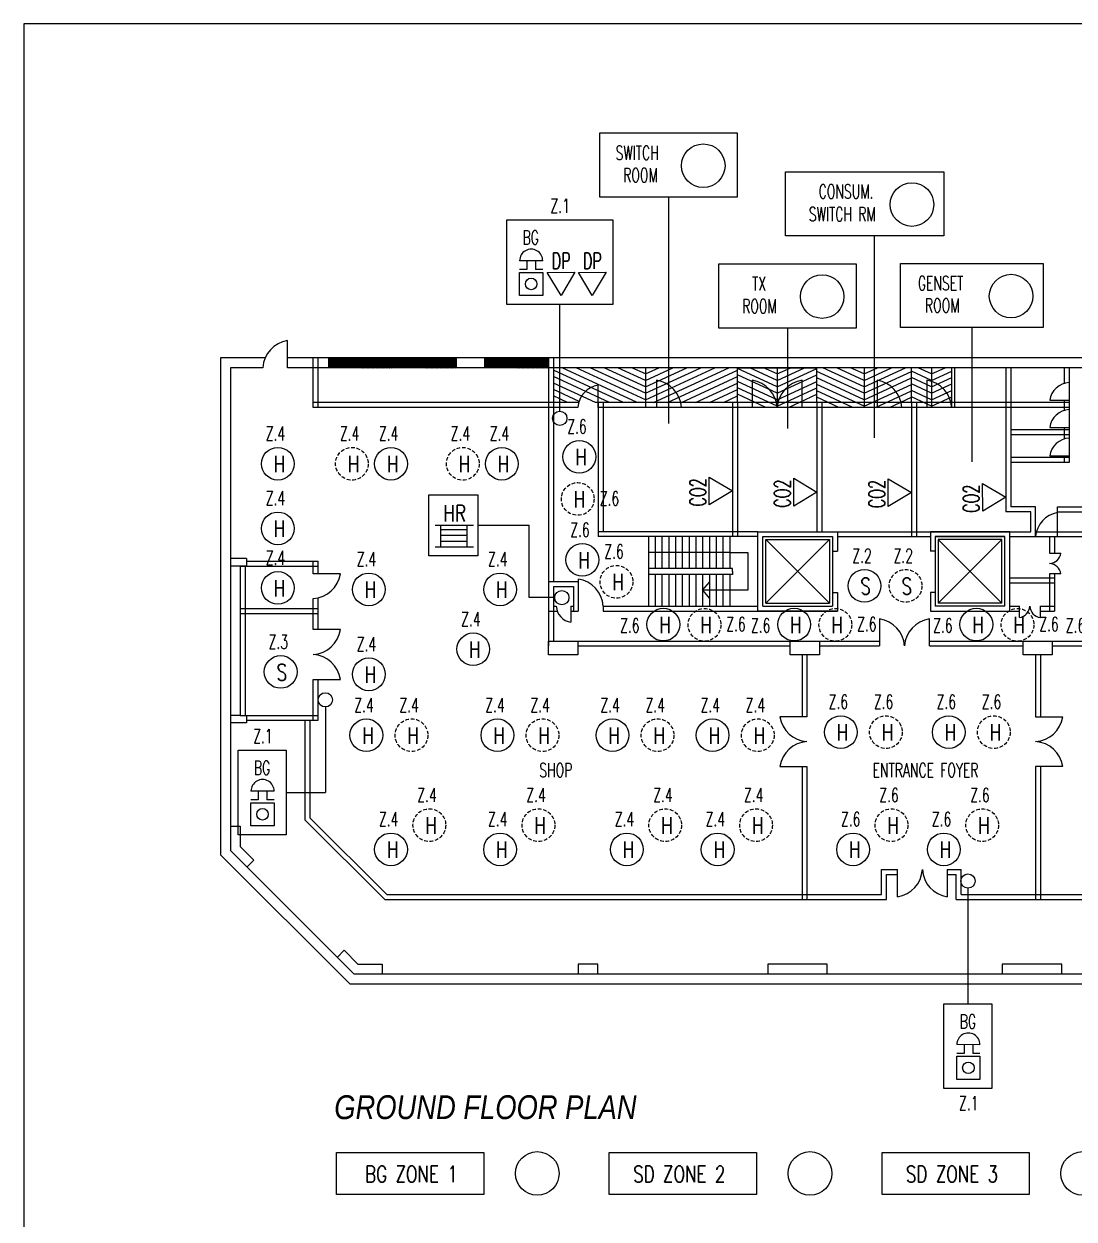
# Model space of a CAD drawing. Extents: x -212 to 1123, y -167 to 326.
# Drawn here: x 278.1 to 422.5, y 74 to 238.3 of the extents above; entities that cross this region are included whole.
import ezdxf

# ---------------------------------------------------------------- set-up
doc = ezdxf.new("R2010")
doc.units = 0
doc.linetypes.add('XREF-220102$0$DASHED', pattern=[0.75, 0.5, -0.25])
doc.layers.get('0').update_dxf_attribs({"linetype": 'CONTINUOUS'})
for name, color, linetype in [('BUILD', 8, 'CONTINUOUS'), ('FAPOINT', 1, 'CONTINUOUS'), ('FF_GRID_LINE', 8, 'CONTINUOUS'), ('MIMIC_SIZE', 7, 'CONTINUOUS'), ('TEXT', 8, 'CONTINUOUS')]:
    doc.layers.add(name, color=color, linetype=linetype)
doc.styles.add('ARIAL_NARROW_ITALIC', font='ARIALNI.TTF')
doc.styles.add('BADAI', font='romans.shx', dxfattribs={"width": 0.65})
doc.styles.add('PLOT02__REVB$0$NARROW', font='SIMPLEX', dxfattribs={"width": 0.75})

# ---------------------------------------------------------------- blocks, each defined once
blk = doc.blocks.new('D-433-1_MIMIC_SIZE_900_X_1')
at = {"layer": 'MIMIC_SIZE'}
blk.add_lwpolyline([(23.62, 73.07), (848.62, 73.07), (848.62, 458.07), (23.62, 458.07)], close=True, dxfattribs=at)

msp = doc.modelspace()

# ---------------------------------------------------------------- linework, layer by layer
at = {"color": 1}
for p, q in [((349.462, 205.75, 16734.629), (346.281, 205.753, 16734.629)), ((347.275, 205.752, 16734.629), (347.274, 204.559, 16734.629)), ((348.468, 205.751, 16734.629), (348.467, 204.558, 16734.629)), ((346.276, 200.981, 16734.629), (346.279, 204.162, 16734.629)), ((347.274, 204.559, 16734.629), (346.279, 204.56, 16734.629)), ((346.279, 204.162, 16734.629), (349.46, 204.159, 16734.629)), ((349.461, 204.557, 16734.629), (348.467, 204.558, 16734.629)), ((349.46, 204.159, 16734.629), (349.457, 200.978, 16734.629)), ((350.073, 204.157, 16734.629), (353.891, 204.168, 16734.629)), ((351.978, 200.981, 16734.629), (350.073, 204.157, 16734.629)), ((353.891, 204.168, 16734.629), (351.978, 200.981, 16734.629)), ((354.366, 204.157, 16734.629), (358.184, 204.168, 16734.629)), ((356.272, 200.981, 16734.629), (354.366, 204.157, 16734.629)), ((358.184, 204.168, 16734.629), (356.272, 200.981, 16734.629)), ((372.363, 172.2), (372.353, 176.018)), ((372.353, 176.018), (375.54, 174.106)), ((383.981, 172.028), (383.971, 175.845)), ((383.971, 175.845), (387.157, 173.933)), ((396.966, 171.963), (396.955, 175.781)), ((396.955, 175.781), (400.142, 173.869)), ((409.95, 171.331), (409.94, 175.148)), ((409.94, 175.148), (413.126, 173.236)), ((375.54, 174.106), (372.363, 172.2)), ((387.157, 173.933), (383.981, 172.028)), ((400.142, 173.869), (396.966, 171.963)), ((413.126, 173.236), (409.95, 171.331)), ((310.34, 131.631), (309.345, 131.632)), ((312.529, 132.822), (309.347, 132.825)), ((310.341, 132.824), (310.34, 131.631)), ((311.534, 132.823), (311.533, 131.63)), ((312.527, 131.629), (311.533, 131.63)), ((309.342, 128.053), (309.345, 131.234)), ((309.345, 131.234), (312.527, 131.231)), ((312.527, 131.231), (312.524, 128.049)), ((409.568, 97.956, 16734.629), (406.387, 97.959, 16734.629)), ((407.381, 97.958, 16734.629), (407.38, 96.765, 16734.629)), ((408.574, 97.957, 16734.629), (408.573, 96.764, 16734.629)), ((406.382, 93.187, 16734.629), (406.385, 96.368, 16734.629)), ((407.38, 96.765, 16734.629), (406.385, 96.766, 16734.629)), ((406.385, 96.368, 16734.629), (409.567, 96.365, 16734.629)), ((409.567, 96.763, 16734.629), (408.573, 96.764, 16734.629)), ((409.567, 96.365, 16734.629), (409.563, 93.184, 16734.629))]:
    msp.add_line(p, q, dxfattribs=at)
for points in [[(344.521, 211.382), (359.082, 211.382), (359.082, 199.741), (344.521, 199.741)], [(333.796, 173.587), (340.544, 173.587), (340.544, 165.185), (333.796, 165.185)], [(307.587, 138.454), (314.178, 138.454), (314.178, 126.813), (307.587, 126.813)], [(404.627, 103.588), (411.218, 103.588), (411.218, 91.947), (404.627, 91.947)]]:
    msp.add_lwpolyline(points, close=True, dxfattribs=at)
at = {"color": 7, "linetype": 'BYBLOCK'}
for points in [[(321.12, 83.144), (341.37, 83.144), (341.37, 77.358), (321.12, 77.358)], [(358.614, 83.144), (378.864, 83.144), (378.864, 77.358), (358.614, 77.358)], [(396.109, 83.144), (416.358, 83.144), (416.358, 77.358), (396.109, 77.358)]]:
    msp.add_lwpolyline(points, close=True, dxfattribs=at)
at = {"color": 1, "linetype": 'BYBLOCK'}
for centre, radius in [((371.524, 218.824), 3), ((400.216, 213.485), 3), ((387.876, 200.824), 3), ((413.854, 200.891), 3), ((351.801, 184.08), 0.982), ((354.491, 178.797, 7592.521), 2.25), ((313.043, 177.84), 2.25), ((328.597, 177.84), 2.25), ((343.835, 177.84), 2.25), ((313.043, 168.952), 2.25), ((354.9, 164.62, 7592.521), 2.25), ((313.043, 160.767), 2.25), ((325.557, 160.566), 2.25), ((343.599, 160.566), 2.25), ((393.688, 161.045), 2.25), ((352.089, 159.428), 0.982), ((366.037, 155.723, 7592.521), 2.25), ((384.029, 155.723, 7592.521), 2.25), ((409.073, 155.723, 7592.521), 2.25), ((339.906, 152.333, -7592.521), 2.25), ((313.432, 149.211, -7592.521), 2.25), ((325.557, 148.887), 2.25), ((319.577, 145.376), 0.982), ((390.437, 140.94, -7592.521), 2.25), ((405.276, 140.94, -7592.521), 2.25), ((325.212, 140.507), 2.25), ((343.226, 140.507), 2.25), ((359.049, 140.507), 2.25), ((372.817, 140.507), 2.25), ((328.597, 124.813), 2.25), ((343.59, 124.813), 2.25), ((361.03, 124.813), 2.25), ((373.513, 124.813), 2.25), ((392.127, 124.813), 2.25), ((404.611, 124.813), 2.25), ((407.923, 120.454), 0.982), ((348.706, 80.251), 3), ((386.2, 80.251), 3), ((423.695, 80.251), 3)]:
    msp.add_circle(centre, radius, dxfattribs=at)
at = {"color": 1}
for centre in [(347.868, 202.57, 16734.629), (310.935, 129.642), (407.974, 94.776, 16734.629)]:
    msp.add_circle(centre, 0.795, dxfattribs=at)
at = {"color": 1, "linetype": 'XREF-220102$0$DASHED'}
for centre in [(323.226, 177.84), (338.464, 177.84), (354.268, 172.998), (359.59, 161.608), (399.35, 161.045), (371.699, 155.695, -7592.521), (389.69, 155.695, -7592.521), (414.735, 155.695, -7592.521), (396.641, 140.94, -7592.521), (411.48, 140.94, -7592.521), (331.416, 140.507), (349.43, 140.507), (365.253, 140.507), (379.021, 140.507), (333.871, 128.138), (348.864, 128.138), (366.304, 128.138), (378.787, 128.138), (397.402, 128.138), (409.885, 128.138)]:
    msp.add_circle(centre, 2.25, dxfattribs=at)
at = {"color": 1}
for centre in [(347.871, 205.752, 16734.629), (310.938, 132.823), (407.978, 97.957, 16734.629)]:
    msp.add_arc(centre, 1.591, 359.93967, 179.93967, dxfattribs=at)
at = {"layer": 'FAPOINT', "color": 1, "linetype": 'BYBLOCK'}
for p, q in [((334.664, 169.39), (339.922, 169.39)), ((335.446, 166.42), (335.446, 169.39)), ((339.072, 166.42), (339.072, 169.39)), ((335.446, 168.781), (339.072, 168.781)), ((335.446, 168.015), (339.072, 168.015)), ((334.664, 166.42), (339.922, 166.42)), ((335.446, 167.186), (339.072, 167.186))]:
    msp.add_line(p, q, dxfattribs=at)
at = {"layer": 'FF_GRID_LINE', "color": 1}
for p, q in [((349.457, 200.978, 16734.629), (346.276, 200.981, 16734.629)), ((312.524, 128.049), (309.342, 128.053)), ((409.563, 93.184, 16734.629), (406.382, 93.187, 16734.629))]:
    msp.add_line(p, q, dxfattribs=at)
at = {"layer": 'MIMIC_SIZE', "color": 1}
for p, q in [((366.764, 214.502), (366.764, 183.386)), ((395.021, 209.163), (395.021, 181.421)), ((351.801, 185.062), (351.801, 199.741)), ((383.116, 196.502), (383.116, 182.67)), ((408.454, 196.569), (408.454, 178.1)), ((340.544, 169.386, -16734.629), (347.599, 169.386)), ((347.599, 159.428), (347.599, 169.386)), ((351.107, 159.428), (347.599, 159.428)), ((319.577, 144.394), (319.577, 132.633, -16734.629)), ((314.178, 132.633, -16734.629), (319.577, 132.633, -16734.629)), ((407.923, 119.472), (407.923, 103.588))]:
    msp.add_line(p, q, dxfattribs=at)
at = {"layer": 'MIMIC_SIZE'}
for p, q in [((314.378, 191.051), (314.378, 194.785)), ((311.292, 192.418), (305.15, 192.418)), ((305.15, 192.418), (305.15, 124.078)), ((438.874, 192.418), (314.378, 192.418)), ((317.912, 185.584), (317.912, 192.418)), ((318.595, 185.584), (318.595, 192.418)), ((319.996, 192.418), (319.996, 191.051)), ((319.996, 192.418), (328.781, 192.418)), ((322.559, 191.051), (319.996, 192.372)), ((322.731, 191.051), (320.079, 192.418)), ((322.904, 191.051), (320.252, 192.418)), ((323.076, 191.051), (320.425, 192.418)), ((323.249, 191.051), (320.597, 192.418)), ((323.421, 191.051), (320.77, 192.418)), ((323.594, 191.051), (320.942, 192.418)), ((323.767, 191.051), (321.115, 192.418)), ((323.939, 191.051), (321.287, 192.418)), ((324.112, 191.051), (321.46, 192.418)), ((324.284, 191.051), (321.632, 192.418)), ((324.388, 191.086), (321.805, 192.418)), ((324.388, 191.175), (321.978, 192.418)), ((324.388, 191.264), (322.15, 192.418)), ((324.388, 191.353), (322.323, 192.418)), ((324.388, 191.442), (322.495, 192.418)), ((324.388, 191.531), (322.668, 192.418)), ((324.388, 191.62), (322.84, 192.418)), ((324.388, 191.709), (323.013, 192.418)), ((324.388, 191.798), (323.185, 192.418)), ((324.388, 191.886), (323.358, 192.418)), ((324.388, 191.975), (323.53, 192.418)), ((324.388, 192.064), (323.703, 192.418)), ((324.388, 192.153), (323.876, 192.418)), ((324.388, 192.242), (324.048, 192.418)), ((324.388, 192.418), (324.388, 191.051)), ((324.388, 192.418), (324.388, 191.051)), ((324.388, 192.242), (324.729, 192.418)), ((324.388, 192.153), (324.901, 192.418)), ((324.388, 192.064), (325.074, 192.418)), ((324.388, 191.975), (325.246, 192.418)), ((324.388, 191.886), (325.419, 192.418)), ((324.388, 191.798), (325.592, 192.418)), ((324.388, 191.709), (325.764, 192.418)), ((324.388, 191.62), (325.937, 192.418)), ((324.388, 191.531), (326.109, 192.418)), ((324.388, 191.442), (326.282, 192.418)), ((324.388, 191.353), (326.454, 192.418)), ((324.388, 191.264), (326.627, 192.418)), ((324.388, 191.175), (326.799, 192.418)), ((324.388, 191.086), (326.972, 192.418)), ((324.493, 191.051), (327.144, 192.418)), ((324.665, 191.051), (327.317, 192.418)), ((324.838, 191.051), (327.49, 192.418)), ((325.01, 191.051), (327.662, 192.418)), ((325.183, 191.051), (327.835, 192.418)), ((325.355, 191.051), (328.007, 192.418)), ((325.528, 191.051), (328.18, 192.418)), ((325.7, 191.051), (328.352, 192.418)), ((325.873, 191.051), (328.525, 192.418)), ((326.046, 191.051), (328.697, 192.418)), ((326.218, 191.051), (328.781, 192.372)), ((328.781, 192.418), (328.781, 191.051)), ((328.781, 192.418), (337.566, 192.418)), ((328.781, 192.418), (328.781, 191.051)), ((331.344, 191.051), (328.781, 192.372)), ((331.516, 191.051), (328.865, 192.418)), ((331.689, 191.051), (329.037, 192.418)), ((331.862, 191.051), (329.21, 192.418)), ((332.034, 191.051), (329.382, 192.418)), ((332.207, 191.051), (329.555, 192.418)), ((332.379, 191.051), (329.727, 192.418)), ((332.552, 191.051), (329.9, 192.418)), ((332.724, 191.051), (330.072, 192.418)), ((332.897, 191.051), (330.245, 192.418)), ((333.069, 191.051), (330.418, 192.418)), ((333.174, 191.086), (330.59, 192.418)), ((333.174, 191.175), (330.763, 192.418)), ((333.174, 191.264), (330.935, 192.418)), ((333.174, 191.353), (331.108, 192.418)), ((333.174, 191.442), (331.28, 192.418)), ((333.174, 191.531), (331.453, 192.418)), ((333.174, 191.62), (331.625, 192.418)), ((333.174, 191.709), (331.798, 192.418)), ((333.174, 191.798), (331.97, 192.418)), ((333.174, 191.886), (332.143, 192.418)), ((333.174, 191.975), (332.316, 192.418)), ((333.174, 192.064), (332.488, 192.418)), ((333.174, 192.153), (332.661, 192.418)), ((333.174, 192.242), (332.833, 192.418)), ((333.174, 192.418), (333.174, 191.051)), ((333.174, 192.418), (333.174, 191.051)), ((333.174, 192.242), (333.514, 192.418)), ((333.174, 192.153), (333.686, 192.418)), ((333.174, 192.064), (333.859, 192.418)), ((333.174, 191.975), (334.032, 192.418)), ((333.174, 191.886), (334.204, 192.418)), ((333.174, 191.798), (334.377, 192.418)), ((333.174, 191.709), (334.549, 192.418)), ((333.174, 191.62), (334.722, 192.418)), ((333.174, 191.531), (334.894, 192.418)), ((333.174, 191.442), (335.067, 192.418)), ((333.174, 191.353), (335.239, 192.418)), ((333.174, 191.264), (335.412, 192.418)), ((333.174, 191.175), (335.584, 192.418)), ((333.174, 191.086), (335.757, 192.418)), ((333.278, 191.051), (335.93, 192.418)), ((333.45, 191.051), (336.102, 192.418)), ((333.623, 191.051), (336.275, 192.418)), ((333.795, 191.051), (336.447, 192.418)), ((333.968, 191.051), (336.62, 192.418)), ((334.14, 191.051), (336.792, 192.418)), ((334.313, 191.051), (336.965, 192.418)), ((334.486, 191.051), (337.137, 192.418)), ((334.658, 191.051), (337.31, 192.418)), ((334.831, 191.051), (337.482, 192.418)), ((335.003, 191.051), (337.566, 192.372)), ((337.566, 192.418), (337.566, 191.051)), ((341.469, 192.418), (341.469, 191.051)), ((341.469, 192.418), (350.254, 192.418)), ((344.032, 191.051), (341.469, 192.372)), ((344.204, 191.051), (341.552, 192.418)), ((344.377, 191.051), (341.725, 192.418)), ((344.549, 191.051), (341.898, 192.418)), ((344.722, 191.051), (342.07, 192.418)), ((344.894, 191.051), (342.243, 192.418)), ((345.067, 191.051), (342.415, 192.418)), ((345.24, 191.051), (342.588, 192.418)), ((345.412, 191.051), (342.76, 192.418)), ((345.585, 191.051), (342.933, 192.418)), ((345.757, 191.051), (343.105, 192.418)), ((345.861, 191.086), (343.278, 192.418)), ((345.861, 191.175), (343.45, 192.418)), ((345.861, 191.264), (343.623, 192.418)), ((345.861, 191.353), (343.796, 192.418)), ((345.861, 191.442), (343.968, 192.418)), ((345.861, 191.531), (344.141, 192.418)), ((345.861, 191.62), (344.313, 192.418)), ((345.861, 191.709), (344.486, 192.418)), ((345.861, 191.798), (344.658, 192.418)), ((345.861, 191.886), (344.831, 192.418)), ((345.861, 191.975), (345.003, 192.418)), ((345.861, 192.064), (345.176, 192.418)), ((345.861, 192.153), (345.348, 192.418)), ((345.861, 192.242), (345.521, 192.418)), ((345.861, 192.418), (345.861, 191.051)), ((345.861, 192.418), (345.861, 191.051)), ((345.861, 192.242), (346.202, 192.418)), ((345.861, 192.153), (346.374, 192.418)), ((345.861, 192.064), (346.547, 192.418)), ((345.861, 191.975), (346.719, 192.418)), ((345.861, 191.886), (346.892, 192.418)), ((345.861, 191.798), (347.064, 192.418)), ((345.861, 191.709), (347.237, 192.418)), ((345.861, 191.62), (347.41, 192.418)), ((345.861, 191.531), (347.582, 192.418)), ((345.861, 191.442), (347.755, 192.418)), ((345.861, 191.353), (347.927, 192.418)), ((345.861, 191.264), (348.1, 192.418)), ((345.861, 191.175), (348.272, 192.418)), ((345.861, 191.086), (348.445, 192.418)), ((345.966, 191.051), (348.617, 192.418)), ((346.138, 191.051), (348.79, 192.418)), ((346.311, 191.051), (348.962, 192.418)), ((346.483, 191.051), (349.135, 192.418)), ((346.656, 191.051), (349.308, 192.418)), ((346.828, 191.051), (349.48, 192.418)), ((347.001, 191.051), (349.653, 192.418)), ((347.173, 191.051), (349.825, 192.418)), ((347.346, 191.051), (349.998, 192.418)), ((347.518, 191.051), (350.17, 192.418)), ((347.691, 191.051), (350.254, 192.372)), ((350.254, 192.418), (350.254, 152.781)), ((350.254, 192.418), (350.254, 191.051)), ((350.937, 192.418), (350.937, 161.665)), ((310.961, 191.051), (306.517, 191.051)), ((306.517, 191.051), (306.517, 124.644)), ((438.874, 191.051), (314.378, 191.051)), ((322.386, 191.051), (319.996, 192.283)), ((322.214, 191.051), (319.996, 192.194)), ((322.041, 191.051), (319.996, 192.105)), ((321.869, 191.051), (319.996, 192.016)), ((321.696, 191.051), (319.996, 191.927)), ((321.523, 191.051), (319.996, 191.838)), ((321.351, 191.051), (319.996, 191.749)), ((321.178, 191.051), (319.996, 191.66)), ((321.006, 191.051), (319.996, 191.571)), ((320.833, 191.051), (319.996, 191.482)), ((320.661, 191.051), (319.996, 191.394)), ((320.488, 191.051), (319.996, 191.305)), ((320.316, 191.051), (319.996, 191.216)), ((320.143, 191.051), (319.996, 191.127)), ((326.391, 191.051), (328.781, 192.283)), ((326.563, 191.051), (328.781, 192.194)), ((326.736, 191.051), (328.781, 192.105)), ((326.908, 191.051), (328.781, 192.016)), ((327.081, 191.051), (328.781, 191.927)), ((327.253, 191.051), (328.781, 191.838)), ((327.426, 191.051), (328.781, 191.749)), ((327.598, 191.051), (328.781, 191.66)), ((327.771, 191.051), (328.781, 191.571)), ((327.944, 191.051), (328.781, 191.482)), ((328.116, 191.051), (328.781, 191.394)), ((328.289, 191.051), (328.781, 191.305)), ((328.461, 191.051), (328.781, 191.216)), ((328.634, 191.051), (328.781, 191.127)), ((331.171, 191.051), (328.781, 192.283)), ((330.999, 191.051), (328.781, 192.194)), ((330.826, 191.051), (328.781, 192.105)), ((330.654, 191.051), (328.781, 192.016)), ((330.481, 191.051), (328.781, 191.927)), ((330.309, 191.051), (328.781, 191.838)), ((330.136, 191.051), (328.781, 191.749)), ((329.964, 191.051), (328.781, 191.66)), ((329.791, 191.051), (328.781, 191.571)), ((329.618, 191.051), (328.781, 191.482)), ((329.446, 191.051), (328.781, 191.394)), ((329.273, 191.051), (328.781, 191.305)), ((329.101, 191.051), (328.781, 191.216)), ((328.928, 191.051), (328.781, 191.127)), ((335.176, 191.051), (337.566, 192.283)), ((335.348, 191.051), (337.566, 192.194)), ((335.521, 191.051), (337.566, 192.105)), ((335.693, 191.051), (337.566, 192.016)), ((335.866, 191.051), (337.566, 191.927)), ((336.039, 191.051), (337.566, 191.838)), ((336.211, 191.051), (337.566, 191.749)), ((336.384, 191.051), (337.566, 191.66)), ((336.556, 191.051), (337.566, 191.571)), ((336.729, 191.051), (337.566, 191.482)), ((336.901, 191.051), (337.566, 191.394)), ((337.074, 191.051), (337.566, 191.305)), ((337.246, 191.051), (337.566, 191.216)), ((337.419, 191.051), (337.566, 191.127)), ((343.859, 191.051), (341.469, 192.283)), ((343.687, 191.051), (341.469, 192.194)), ((343.514, 191.051), (341.469, 192.105)), ((343.341, 191.051), (341.469, 192.016)), ((343.169, 191.051), (341.469, 191.927)), ((342.996, 191.051), (341.469, 191.838)), ((342.824, 191.051), (341.469, 191.749)), ((342.651, 191.051), (341.469, 191.66)), ((342.479, 191.051), (341.469, 191.571)), ((342.306, 191.051), (341.469, 191.482)), ((342.134, 191.051), (341.469, 191.394)), ((341.961, 191.051), (341.469, 191.305)), ((341.789, 191.051), (341.469, 191.216)), ((341.616, 191.051), (341.469, 191.127)), ((347.864, 191.051), (350.254, 192.283)), ((348.036, 191.051), (350.254, 192.194)), ((348.209, 191.051), (350.254, 192.105)), ((348.381, 191.051), (350.254, 192.016)), ((348.554, 191.051), (350.254, 191.927)), ((348.726, 191.051), (350.254, 191.838)), ((348.899, 191.051), (350.254, 191.749)), ((349.071, 191.051), (350.254, 191.66)), ((349.244, 191.051), (350.254, 191.571)), ((349.416, 191.051), (350.254, 191.482)), ((349.589, 191.051), (350.254, 191.394)), ((349.762, 191.051), (350.254, 191.305)), ((349.934, 191.051), (350.254, 191.216)), ((350.107, 191.051), (350.254, 191.127)), ((376.223, 191.051), (350.937, 191.051)), ((360.543, 186.267), (350.937, 190.714)), ((362.462, 186.267), (352.128, 191.051)), ((363.58, 186.638), (354.047, 191.051)), ((363.58, 187.526), (355.966, 191.051)), ((363.58, 188.415), (357.885, 191.051)), ((363.58, 189.303), (359.804, 191.051)), ((363.58, 190.191), (361.723, 191.051)), ((363.58, 191.051), (363.58, 185.584)), ((363.58, 190.191), (365.437, 191.051)), ((363.58, 189.303), (367.356, 191.051)), ((363.58, 188.415), (369.275, 191.051)), ((363.58, 187.526), (371.194, 191.051)), ((363.58, 186.638), (373.113, 191.051)), ((364.698, 186.267), (375.032, 191.051)), ((366.617, 186.267), (376.223, 190.714)), ((376.223, 186.267), (376.223, 191.051)), ((376.223, 191.051), (387.157, 191.051)), ((381.69, 188.415), (376.223, 190.945)), ((381.69, 189.303), (377.914, 191.051)), ((381.69, 190.191), (379.833, 191.051)), ((381.69, 191.051), (381.69, 185.584)), ((381.69, 190.191), (383.547, 191.051)), ((381.69, 189.303), (385.466, 191.051)), ((381.69, 188.415), (387.157, 190.945)), ((387.157, 186.267), (387.157, 191.051)), ((400.142, 191.051), (387.157, 191.051)), ((393.65, 188.415), (387.955, 191.051)), ((393.65, 189.303), (389.874, 191.051)), ((393.65, 190.191), (391.793, 191.051)), ((393.65, 191.051), (393.65, 185.584)), ((393.65, 190.191), (395.506, 191.051)), ((393.65, 189.303), (397.425, 191.051)), ((393.65, 188.415), (399.344, 191.051)), ((400.142, 186.267), (400.142, 191.051)), ((405.688, 191.051), (400.142, 191.051)), ((402.915, 190.191), (401.058, 191.051)), ((402.915, 191.051), (402.915, 185.584)), ((402.915, 190.191), (404.772, 191.051)), ((405.688, 185.584), (405.688, 191.051)), ((406.098, 185.584), (406.098, 191.051)), ((413.126, 191.051), (413.126, 171.232)), ((413.81, 191.051), (413.81, 171.916)), ((437.045, 191.051), (413.81, 191.051)), ((421.145, 191.051), (421.145, 188.879)), ((421.828, 191.051), (421.828, 178.022)), ((358.624, 186.267), (350.937, 189.825)), ((365.12, 189.318), (365.12, 185.584)), ((368.537, 186.267), (376.223, 189.825)), ((381.69, 187.526), (376.223, 190.057)), ((381.69, 186.638), (376.223, 189.169)), ((378.275, 189.318), (378.275, 185.584)), ((381.69, 187.526), (387.157, 190.057)), ((381.69, 186.638), (387.157, 189.169)), ((385.109, 185.584), (385.109, 189.318)), ((393.65, 187.526), (387.157, 190.532)), ((393.65, 186.638), (387.157, 189.643)), ((393.65, 187.526), (400.142, 190.532)), ((393.65, 186.638), (400.142, 189.643)), ((395.423, 189.318), (395.423, 185.584)), ((402.915, 189.303), (400.142, 190.587)), ((402.915, 188.415), (400.142, 189.698)), ((402.271, 189.318), (402.271, 185.584)), ((402.915, 189.303), (405.688, 190.587)), ((402.915, 188.415), (405.688, 189.698)), ((356.705, 186.267), (350.937, 188.937)), ((354.448, 186.423), (350.937, 188.049)), ((357.088, 185.584), (357.088, 188.646)), ((370.456, 186.267), (376.223, 188.937)), ((372.375, 186.267), (376.223, 188.049)), ((381.69, 185.749), (376.223, 188.28)), ((380.129, 185.584), (376.223, 187.392)), ((381.69, 185.749), (387.157, 188.28)), ((383.251, 185.584), (387.157, 187.392)), ((393.65, 185.749), (387.157, 188.755)), ((392.089, 185.584), (387.157, 187.866)), ((393.65, 185.749), (400.142, 188.755)), ((395.211, 185.584), (400.142, 187.866)), ((402.915, 187.526), (400.142, 188.81)), ((402.915, 186.638), (400.142, 187.922)), ((402.915, 187.526), (405.688, 188.81)), ((402.915, 186.638), (405.688, 187.922)), ((354.4, 186.267), (317.912, 186.267)), ((352.867, 186.267), (350.937, 187.16)), ((413.81, 186.267), (356.705, 186.267)), ((357.088, 186.267), (357.088, 167.815)), ((357.771, 186.267), (357.771, 168.499)), ((374.294, 186.267), (376.223, 187.16)), ((375.54, 186.267), (375.54, 167.815)), ((376.223, 186.267), (376.223, 167.815)), ((390.169, 185.584), (387.157, 186.978)), ((387.157, 186.267), (387.157, 168.499)), ((387.841, 186.267), (387.841, 168.499)), ((397.13, 185.584), (400.142, 186.978)), ((402.915, 185.749), (400.142, 187.033)), ((400.142, 186.267), (400.142, 167.815)), ((400.825, 186.267), (400.825, 167.815)), ((402.915, 185.749), (405.688, 187.033)), ((421.828, 186.267), (413.81, 186.267)), ((419.159, 186.563), (421.828, 186.563)), ((421.145, 186.563), (421.145, 185.155)), ((354.285, 185.584), (317.912, 185.584)), ((413.81, 185.584), (357.088, 185.584)), ((421.828, 185.584), (413.81, 185.584)), ((421.828, 182.486), (413.81, 182.486)), ((419.159, 182.839), (421.828, 182.839)), ((421.145, 182.839), (421.145, 181.24)), ((421.828, 181.803), (413.81, 181.803)), ((421.828, 178.706), (413.81, 178.706)), ((421.828, 178.022), (413.81, 178.022)), ((419.159, 178.924), (421.828, 178.924)), ((421.145, 178.924), (421.145, 178.022)), ((416.543, 171.232), (413.126, 171.232)), ((417.227, 171.916), (413.81, 171.916)), ((416.543, 168.499), (416.543, 171.232)), ((417.227, 167.815), (417.227, 171.916)), ((420.249, 171.916), (425.769, 171.916)), ((420.249, 167.815), (420.249, 171.916)), ((420.249, 171.232), (443.196, 171.232)), ((379.029, 168.499), (357.088, 168.499)), ((379.029, 167.815), (357.088, 167.815)), ((363.994, 167.815), (363.994, 158.248)), ((364.925, 167.815), (364.925, 163.442)), ((365.856, 167.815), (365.856, 163.442)), ((366.787, 167.815), (366.787, 163.442)), ((367.718, 167.815), (367.718, 163.442)), ((368.649, 167.815), (368.649, 163.442)), ((369.58, 167.815), (369.58, 163.442)), ((370.511, 167.815), (370.511, 163.442)), ((371.442, 167.815), (371.442, 163.442)), ((372.373, 167.815), (372.373, 163.442)), ((373.304, 167.815), (373.304, 163.442)), ((374.235, 167.815), (374.235, 163.442)), ((375.166, 167.815), (375.166, 163.442)), ((379.029, 157.564), (379.029, 168.499)), ((379.029, 168.499), (389.963, 168.499)), ((379.712, 158.248), (379.712, 167.815)), ((379.712, 167.815), (389.28, 167.815)), ((389.28, 168.499), (416.543, 168.499)), ((389.28, 167.815), (389.28, 158.248)), ((389.963, 168.499), (389.963, 165.804)), ((389.963, 167.815), (402.75, 167.815)), ((413.684, 168.499), (402.75, 168.499)), ((402.75, 168.499), (402.75, 165.804)), ((403.433, 167.815), (413.001, 167.815)), ((413.001, 167.815), (403.433, 167.815)), ((403.433, 167.815), (403.433, 158.248)), ((413.001, 158.248), (413.001, 167.815)), ((413.684, 157.564), (413.684, 168.499)), ((413.684, 167.815), (418.708, 167.815)), ((413.684, 167.815), (417.227, 167.815)), ((413.684, 157.564), (413.684, 167.815)), ((415.177, 167.815), (422.011, 167.815)), ((417.227, 168.499), (496.501, 168.499)), ((417.227, 167.815), (496.501, 167.815)), ((419.151, 167.815), (419.151, 165.543)), ((419.835, 167.815), (419.835, 165.543)), ((380.122, 158.658), (380.122, 167.405)), ((380.122, 167.405), (388.87, 167.405)), ((388.87, 167.405), (380.122, 158.658)), ((388.87, 158.658), (380.122, 167.405)), ((388.87, 167.405), (388.87, 158.658)), ((412.591, 167.405), (403.843, 167.405)), ((403.843, 167.405), (403.843, 158.658)), ((403.843, 167.405), (412.591, 158.658)), ((403.843, 158.658), (412.591, 167.405)), ((412.591, 158.658), (412.591, 167.405)), ((308.728, 164.789), (306.517, 164.789)), ((308.728, 164.789), (308.728, 163.743)), ((308.728, 164.427), (318.595, 164.427)), ((317.912, 162.716), (317.912, 164.427)), ((318.595, 162.716), (318.595, 164.427)), ((375.166, 165.628), (363.994, 165.628)), ((375.166, 165.628), (377.645, 165.628)), ((377.645, 165.628), (377.645, 160.435)), ((389.28, 165.804), (389.963, 165.804)), ((403.433, 165.804), (402.75, 165.804)), ((419.151, 165.543), (420.71, 165.543)), ((308.728, 163.743), (306.517, 163.743)), ((307.883, 163.743), (307.883, 143.242)), ((307.883, 163.743), (318.595, 163.743)), ((308.567, 163.743), (308.567, 143.242)), ((321.646, 162.716), (317.912, 162.716)), ((375.534, 163.442), (363.994, 163.442)), ((375.534, 163.032), (375.534, 163.442)), ((375.534, 163.032), (375.534, 162.622)), ((350.254, 161.665), (354.354, 161.665)), ((354.354, 161.982), (354.354, 158.248)), ((354.354, 161.665), (354.354, 157.564)), ((375.534, 162.622), (363.994, 162.622)), ((364.925, 162.622), (364.925, 158.248)), ((365.856, 162.622), (365.856, 158.248)), ((366.787, 162.622), (366.787, 158.248)), ((367.718, 162.622), (367.718, 158.248)), ((368.649, 162.622), (368.649, 158.248)), ((369.58, 162.622), (369.58, 158.248)), ((370.511, 162.622), (370.511, 158.248)), ((371.442, 162.622), (371.442, 158.248)), ((371.442, 160.435), (372.373, 161.553)), ((372.373, 162.622), (372.373, 158.248)), ((373.304, 162.622), (373.304, 158.248)), ((374.235, 162.622), (374.235, 158.248)), ((375.166, 162.622), (375.166, 158.248)), ((419.835, 162.109), (413.684, 162.109)), ((419.835, 161.426), (413.684, 161.426)), ((419.151, 162.69), (419.151, 157.564)), ((420.71, 162.69), (419.151, 162.69)), ((419.835, 162.69), (419.835, 157.564)), ((350.937, 160.981), (350.937, 153.464)), ((350.937, 160.981), (353.671, 160.981)), ((353.671, 160.981), (353.671, 157.564)), ((377.645, 160.435), (371.442, 160.435)), ((371.442, 160.435), (372.373, 159.316)), ((389.28, 160.117), (389.963, 160.117)), ((389.963, 160.117), (389.963, 157.564)), ((402.75, 160.117), (402.75, 157.564)), ((403.433, 160.117), (402.75, 160.117)), ((307.883, 157.935), (318.595, 157.935)), ((317.912, 155.028), (317.912, 159.299)), ((318.595, 155.028), (318.595, 159.401)), ((350.937, 158.248), (351.315, 158.248)), ((353.339, 158.248), (353.671, 158.248)), ((353.339, 158.248), (353.339, 156.037)), ((357.771, 158.248), (379.029, 158.248)), ((357.771, 158.248), (357.771, 157.564)), ((379.712, 158.248), (389.28, 158.248)), ((380.122, 158.658), (388.87, 158.658)), ((413.001, 158.248), (403.433, 158.248)), ((412.591, 158.658), (403.843, 158.658)), ((413.684, 158.248), (414.991, 158.248)), ((414.991, 156.689), (414.991, 158.248)), ((417.845, 158.248), (419.835, 158.248)), ((417.845, 158.248), (417.845, 156.689)), ((307.883, 157.251), (318.595, 157.251)), ((350.254, 157.564), (351.46, 157.564)), ((353.339, 157.564), (354.354, 157.564)), ((357.771, 157.564), (389.963, 157.564)), ((389.963, 157.564), (379.029, 157.564)), ((395.778, 156.514), (395.778, 152.781)), ((402.612, 152.781), (402.612, 156.514)), ((402.75, 157.564), (413.684, 157.564)), ((413.684, 157.564), (414.991, 157.564)), ((417.845, 157.564), (419.835, 157.564)), ((321.646, 155.028), (317.912, 155.028)), ((350.254, 153.464), (395.778, 153.464)), ((350.254, 151.586), (350.254, 153.464)), ((350.254, 153.464), (354.272, 153.464)), ((354.272, 153.464), (354.272, 151.586)), ((383.49, 151.586), (383.49, 153.464)), ((383.49, 153.464), (387.508, 153.464)), ((387.508, 153.464), (387.508, 151.586)), ((402.612, 153.464), (458.431, 153.464)), ((415.501, 151.586), (415.501, 153.464)), ((415.501, 153.464), (419.519, 153.464)), ((419.519, 153.464), (419.519, 151.586)), ((354.272, 151.586), (350.254, 151.586)), ((354.272, 152.781), (383.49, 152.781)), ((387.508, 151.586), (383.49, 151.586)), ((385.107, 151.586), (385.107, 143.046)), ((385.791, 151.586), (385.791, 143.046)), ((387.508, 152.781), (395.778, 152.781)), ((402.612, 152.781), (415.501, 152.781)), ((419.519, 151.586), (415.501, 151.586)), ((417.227, 151.586), (417.227, 143.046)), ((417.91, 151.586), (417.91, 143.046)), ((419.519, 152.781), (454.414, 152.781)), ((317.912, 142.558), (317.912, 148.194)), ((317.912, 148.194), (321.646, 148.194)), ((318.595, 142.558), (318.595, 148.194)), ((307.883, 143.242), (306.517, 143.242)), ((307.883, 143.242), (318.595, 143.242)), ((308.728, 143.242), (308.728, 142.196)), ((385.791, 143.046), (382.057, 143.046)), ((417.227, 143.046), (420.961, 143.046)), ((308.728, 142.196), (306.517, 142.196)), ((308.728, 142.558), (318.595, 142.558)), ((316.767, 142.558), (316.767, 128.89)), ((317.451, 142.558), (317.451, 129.173)), ((382.057, 136.212), (385.791, 136.212)), ((385.107, 136.212), (385.107, 117.927)), ((385.791, 136.212), (385.791, 117.927)), ((417.227, 136.212), (417.227, 117.927)), ((420.961, 136.212), (417.227, 136.212)), ((417.91, 136.212), (417.91, 117.927)), ((316.767, 128.89), (327.73, 117.927)), ((317.451, 129.173), (328.013, 118.611)), ((306.517, 127.997), (307.883, 127.997)), ((307.883, 127.997), (307.883, 125.21)), ((307.883, 125.21), (309.754, 123.34)), ((305.15, 124.078), (322.918, 106.31)), ((306.517, 124.644), (323.484, 107.676)), ((308.787, 122.374), (309.754, 123.34)), ((396.042, 122.028), (398.233, 122.028)), ((396.042, 118.611), (396.042, 122.028)), ((398.233, 118.294), (398.233, 122.028)), ((405.067, 122.028), (406.976, 122.028)), ((405.067, 122.028), (405.067, 118.294)), ((406.976, 118.611), (406.976, 122.028)), ((396.725, 121.344), (398.233, 121.344)), ((396.725, 117.927), (396.725, 121.344)), ((405.067, 121.344), (406.292, 121.344)), ((406.292, 117.927), (406.292, 121.344)), ((328.013, 118.611), (396.042, 118.611)), ((406.976, 118.611), (475.004, 118.611)), ((327.73, 117.927), (396.725, 117.927)), ((406.292, 117.927), (475.287, 117.927)), ((322.162, 110.932), (321.195, 109.965)), ((322.162, 110.932), (324.05, 109.043)), ((324.05, 109.043), (327.365, 109.043)), ((327.365, 109.043), (327.365, 107.676)), ((357.041, 109.043), (354.334, 109.043)), ((354.334, 109.043), (354.334, 107.676)), ((357.041, 107.676), (357.041, 109.043)), ((388.587, 109.043), (380.386, 109.043)), ((380.386, 109.043), (380.386, 107.676)), ((388.587, 107.676), (388.587, 109.043)), ((420.811, 109.043), (412.61, 109.043)), ((412.61, 109.043), (412.61, 107.676)), ((420.811, 107.676), (420.811, 109.043)), ((323.484, 107.676), (479.533, 107.676)), ((354.334, 107.676), (357.041, 107.676)), ((380.386, 107.676), (388.587, 107.676)), ((412.61, 107.676), (420.811, 107.676)), ((322.918, 106.31), (480.099, 106.31))]:
    msp.add_line(p, q, dxfattribs=at)
at = {"layer": 'MIMIC_SIZE', "color": 0}
for points in [[(357.32, 223.332), (376.208, 223.332), (376.208, 214.502), (357.32, 214.502)], [(382.838, 217.994), (404.615, 217.994), (404.615, 209.163), (382.838, 209.163)], [(373.672, 205.332), (392.56, 205.332), (392.56, 196.502), (373.672, 196.502)], [(398.655, 205.399), (418.253, 205.399), (418.253, 196.569), (398.655, 196.569)]]:
    msp.add_lwpolyline(points, close=True, dxfattribs=at)
at = {"layer": 'MIMIC_SIZE'}
for centre, radius, start, end in [((314.984, 190.8), 4.031, 98.64417, 176.43073), ((364.514, 185.333), 4.031, 3.56927, 81.35583), ((377.669, 185.333), 4.031, 3.56927, 81.35583), ((385.715, 185.333), 4.031, 98.64417, 176.43073), ((394.818, 185.333), 4.031, 3.56927, 81.35583), ((401.665, 185.333), 4.031, 3.56927, 81.35583), ((357.585, 185.378), 3.306, 98.64417, 176.43073), ((422.008, 186.13), 2.881, 93.56927, 171.35583), ((422.008, 182.406), 2.881, 93.56927, 171.35583), ((422.008, 178.491), 2.881, 93.56927, 171.35583), ((420.785, 167.593), 3.565, 98.64417, 176.43073), ((419.047, 165.796), 1.683, 273.56927, 351.35583), ((317.661, 163.321), 4.031, 273.56927, 351.35583), ((419.047, 162.437), 1.683, 8.64417, 86.43073), ((353.749, 157.997), 4.031, 3.56927, 81.35583), ((353.698, 158.396), 2.387, 183.56927, 261.35583), ((414.738, 158.353), 1.683, 278.64417, 356.43073), ((418.098, 158.353), 1.683, 183.56927, 261.35583), ((395.173, 152.53), 4.031, 3.56927, 81.35583), ((403.218, 152.53), 4.031, 98.64417, 176.43073), ((317.661, 155.634), 4.031, 273.56927, 351.35583), ((317.661, 147.588), 4.031, 8.64417, 86.43073), ((386.041, 143.652), 4.031, 188.64417, 266.43073), ((416.976, 143.652), 4.031, 273.56927, 351.35583), ((386.041, 135.606), 4.031, 93.56927, 171.35583), ((416.976, 135.606), 4.031, 8.64417, 86.43073), ((397.628, 122.279), 4.031, 278.64417, 356.43073), ((405.673, 122.279), 4.031, 183.56927, 261.35583)]:
    msp.add_arc(centre, radius, start, end, dxfattribs=at)

# ---------------------------------------------------------------- block references
msp.add_blockref('D-433-1_MIMIC_SIZE_900_X_1', (254.506, -219.745), dxfattribs=at)

# ---------------------------------------------------------------- texts
at = {"color": 1, "linetype": 'BYBLOCK', "style": 'PLOT02__REVB$0$NARROW', "width": 0.75}
for s, height, p in [('H', 2.255, (353.933, 177.627, 15185.043)), ('H', 2.255, (312.484, 176.67, 7592.521)), ('H', 2.255, (322.667, 176.67, 7592.521)), ('H', 2.255, (328.038, 176.67, 7592.521)), ('H', 2.255, (337.905, 176.67, 7592.521)), ('H', 2.255, (343.276, 176.67, 7592.521)), ('H', 2.255, (353.709, 171.828, 7592.521)), ('HR', 2.2387, (335.813, 169.917, 0.077)), ('H', 2.255, (312.484, 167.782, 7592.521)), ('H', 2.255, (354.341, 163.45, 15185.043)), ('H', 2.255, (312.484, 159.597, 7592.521)), ('H', 2.255, (324.998, 159.396, 7592.521)), ('H', 2.255, (343.04, 159.396, 7592.521)), ('H', 2.255, (359.031, 160.438, 7592.521)), ('S', 2.255, (393.129, 159.876, 7592.521)), ('S', 2.255, (398.792, 159.876, 7592.521)), ('H', 2.255, (365.479, 154.554, 15185.043)), ('H', 2.255, (371.14, 154.525)), ('H', 2.255, (383.47, 154.554, 15185.043)), ('H', 2.255, (389.132, 154.525)), ('H', 2.255, (408.515, 154.554, 15185.043)), ('H', 2.255, (414.176, 154.525)), ('H', 2.255, (339.347, 151.163)), ('S', 2.255, (312.874, 148.041)), ('H', 2.255, (324.998, 147.717, 7592.521)), ('H', 2.255, (324.653, 139.337, 7592.521)), ('H', 2.255, (330.857, 139.337, 7592.521)), ('H', 2.255, (342.667, 139.337, 7592.521)), ('H', 2.255, (348.871, 139.337, 7592.521)), ('H', 2.255, (358.49, 139.337, 7592.521)), ('H', 2.255, (364.694, 139.337, 7592.521)), ('H', 2.255, (372.259, 139.337, 7592.521)), ('H', 2.255, (378.462, 139.337, 7592.521)), ('H', 2.255, (389.879, 139.771)), ('H', 2.255, (396.082, 139.771)), ('H', 2.255, (404.717, 139.771)), ('H', 2.255, (410.921, 139.771)), ('H', 2.255, (333.313, 126.968, 7592.521)), ('H', 2.255, (348.305, 126.968, 7592.521)), ('H', 2.255, (365.745, 126.968, 7592.521)), ('H', 2.255, (378.229, 126.968, 7592.521)), ('H', 2.255, (396.843, 126.968, 7592.521)), ('H', 2.255, (409.327, 126.968, 7592.521)), ('H', 2.255, (328.038, 123.643, 7592.521)), ('H', 2.255, (343.031, 123.643, 7592.521)), ('H', 2.255, (360.471, 123.643, 7592.521)), ('H', 2.255, (372.954, 123.643, 7592.521)), ('H', 2.255, (391.569, 123.643, 7592.521)), ('H', 2.255, (404.052, 123.643, 7592.521))]:
    msp.add_text(s, height=height, dxfattribs=at).set_placement(p)
at = {"color": 7, "style": 'PLOT02__REVB$0$NARROW', "width": 0.75}
for s, p in [('BG ZONE 1', (325.048, 79.042)), ('SD ZONE 2', (361.903, 79.042)), ('SD ZONE 3', (399.397, 79.042))]:
    msp.add_text(s, height=2.2387, dxfattribs=at).set_placement(p)
at = {"layer": 'BUILD', "color": 0, "linetype": 'BYBLOCK', "style": 'ARIAL_NARROW_ITALIC'}
msp.add_text('GROUND FLOOR PLAN ', height=3.28125, dxfattribs=at).set_placement((320.803, 87.72))
at = {"layer": 'TEXT', "color": 0, "style": 'BADAI', "width": 0.65}
for s, p in [('SWITCH', (359.474, 219.646)), ('ROOM', (360.523, 216.556)), ('CONSUM.', (387.395, 214.308)), ('SWITCH RM', (386.041, 211.217)), ('TX', (378.229, 201.646)), ('GENSET', (401.034, 201.714)), ('ROOM', (402.011, 198.623)), ('ROOM', (376.875, 198.556)), ('SHOP', (348.988, 134.75)), ('ENTRANCE FOYER', (394.809, 134.75))]:
    msp.add_text(s, height=1.9203, dxfattribs=at).set_placement(p)
at = {"layer": 'TEXT', "color": 1, "style": 'BADAI', "width": 0.65}
for s, height, p in [('Z.1', 1.9203, (350.518, 212.34)), ('BG', 1.9203, (346.684, 207.994, 16734.629)), ('DP', 2.2157, (350.706, 204.625, 16734.629)), ('DP', 2.2157, (354.999, 204.625, 16734.629)), ('Z.4', 1.9203, (311.383, 181.03, -2486.804)), ('Z.4', 1.9203, (321.566, 181.03, -2486.804)), ('Z.4', 1.9203, (326.937, 181.03, -2486.804)), ('Z.4', 1.9203, (336.804, 181.03, -2486.804)), ('Z.4', 1.9203, (342.175, 181.03, -2486.804)), ('Z.6', 1.9203, (352.831, 181.987, 5105.718)), ('Z.4', 1.9203, (311.383, 172.142, -2486.804)), ('Z.6', 1.9203, (357.296, 172.096, -2486.804)), ('Z.6', 1.9203, (353.24, 167.81, 5105.718)), ('Z.6', 1.9203, (357.93, 164.798, -2486.804)), ('Z.2', 1.9203, (392.028, 164.235, -2486.804)), ('Z.2', 1.9203, (397.69, 164.235, -2486.804)), ('Z.4', 1.9203, (311.383, 163.957, -2486.804)), ('Z.4', 1.9203, (323.896, 163.756, -2486.804)), ('Z.4', 1.9203, (341.939, 163.756, -2486.804)), ('Z.4', 1.9203, (338.245, 155.523, -10079.325)), ('Z.6', 1.9203, (360.094, 154.624, 5105.718)), ('Z.6', 1.9203, (374.687, 154.808)), ('Z.6', 1.9203, (378.086, 154.624, 5105.718)), ('Z.6', 1.9203, (392.679, 154.808)), ('Z.6', 1.9203, (403.13, 154.624, 5105.718)), ('Z.6', 1.9203, (417.723, 154.808)), ('Z.6', 1.9203, (421.371, 154.624, 5105.718)), ('Z.3', 1.9203, (311.772, 152.401, -10079.325)), ('Z.4', 1.9203, (323.896, 152.077, -2486.804)), ('Z.4', 1.9203, (323.552, 143.697, -2486.804)), ('Z.4', 1.9203, (329.756, 143.697, -2486.804)), ('Z.4', 1.9203, (341.566, 143.697, -2486.804)), ('Z.4', 1.9203, (347.769, 143.697, -2486.804)), ('Z.4', 1.9203, (357.389, 143.697, -2486.804)), ('Z.4', 1.9203, (363.593, 143.697, -2486.804)), ('Z.4', 1.9203, (371.157, 143.697, -2486.804)), ('Z.4', 1.9203, (377.361, 143.697, -2486.804)), ('Z.6', 1.9203, (388.777, 144.13, -10079.325)), ('Z.6', 1.9203, (394.981, 144.13, -10079.325)), ('Z.6', 1.9203, (403.616, 144.13, -10079.325)), ('Z.6', 1.9203, (409.82, 144.13, -10079.325)), ('Z.1', 1.9203, (309.65, 139.412, -16734.629)), ('BG', 1.9203, (309.75, 135.066)), ('Z.4', 1.9203, (332.211, 131.328, -2486.804)), ('Z.4', 1.9203, (347.204, 131.328, -2486.804)), ('Z.4', 1.9203, (364.644, 131.328, -2486.804)), ('Z.4', 1.9203, (377.127, 131.328, -2486.804)), ('Z.6', 1.9203, (395.742, 131.328, -2486.804)), ('Z.6', 1.9203, (408.225, 131.328, -2486.804)), ('Z.4', 1.9203, (326.937, 128.003, -2486.804)), ('Z.4', 1.9203, (341.929, 128.003, -2486.804)), ('Z.4', 1.9203, (359.37, 128.003, -2486.804)), ('Z.4', 1.9203, (371.853, 128.003, -2486.804)), ('Z.6', 1.9203, (390.467, 128.003, -2486.804)), ('Z.6', 1.9203, (402.951, 128.003, -2486.804)), ('BG', 1.9203, (406.79, 100.2, 16734.629)), ('Z.1', 1.9203, (406.689, 88.967))]:
    msp.add_text(s, height=height, dxfattribs=at).set_placement(p)
for p in [(371.895, 171.96), (383.513, 171.787), (396.498, 171.723), (409.482, 171.09)]:
    msp.add_text('CO2', height=2.2157, rotation=90, dxfattribs=at).set_placement(p)

doc.saveas('drawing.dxf')
